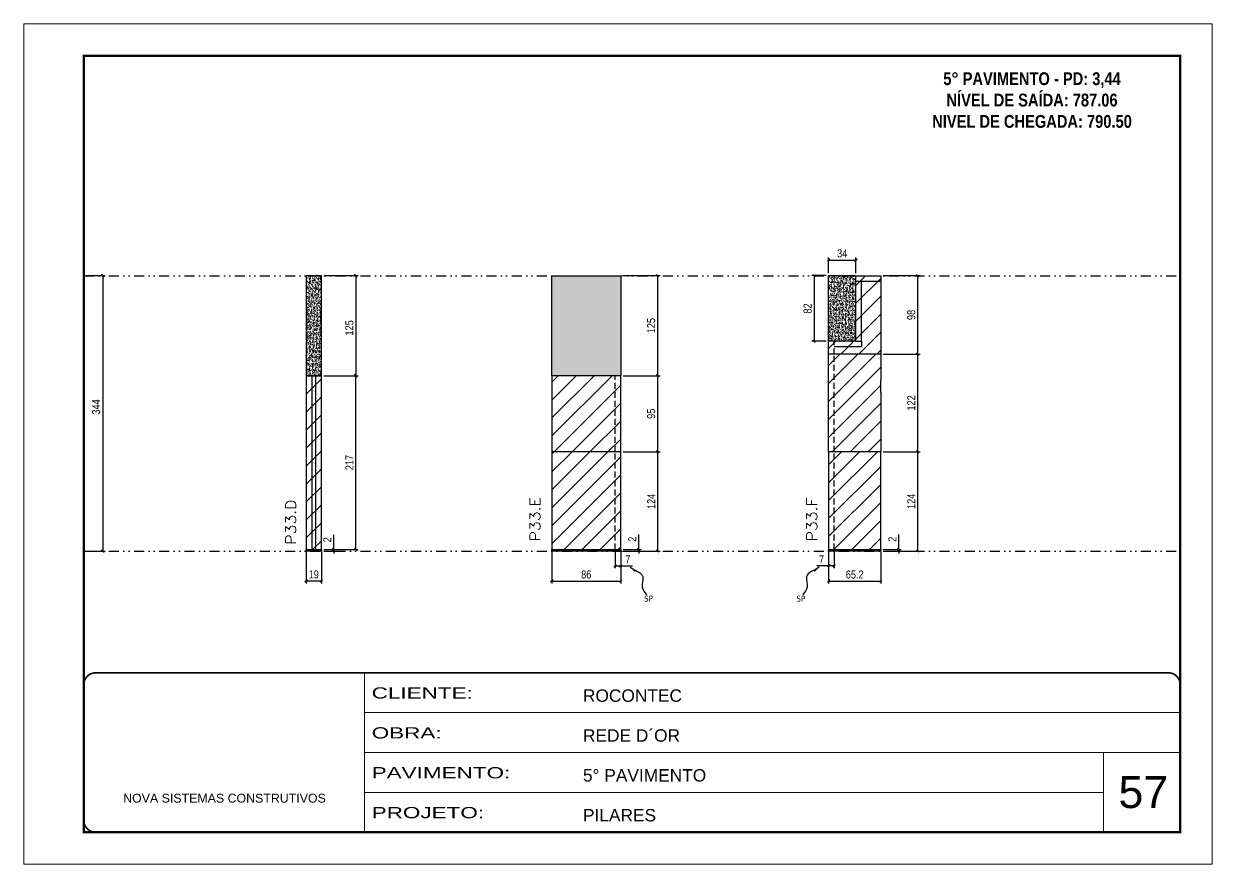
# Model space of a CAD drawing. Extents: x 28748 to 35002, y 14885 to 43501.
# Drawn here: x 28748 to 30233, y 26371 to 27421 of the extents above; entities that cross this region are included whole.
import ezdxf

# ---------------------------------------------------------------- set-up
doc = ezdxf.new("R2010")
doc.units = 0
for name, pattern in [('CONTINUO', [0]), ('DASHED', [0.75, 0.5, -0.25]), ('DIVIDE2', [0.625, 0.25, -0.125, 0, -0.125, 0, -0.125]), ('HIDDEN', [0.375, 0.25, -0.125])]:
    doc.linetypes.add(name, pattern=pattern)
for name, color, linetype, lineweight in [('CARIMBO', 255, 'Continuous', 9), ('Folhas', 255, 'Continuous', 9), ('Hachura', 251, 'Continuous', 9), ('SARRAFO DE PRESSAO', 251, 'DASHED', 9), ('Texto Seção', 7, 'Continuous', 15)]:
    doc.layers.add(name, color=color, linetype=linetype, lineweight=lineweight)
for name, color, linetype in [('COTA', 241, 'Continuous'), ('NOMENCLATURA', 7, 'Continuous'), ('Nível', 160, 'Continuous'), ('Painéis', 200, 'Continuous'), ('SARR_2.2x7', 40, 'Continuous'), ('Sarrafo de Pressão', 42, 'HIDDEN'), ('texto', 7, 'Continuous')]:
    doc.layers.add(name, color=color, linetype=linetype)
doc.styles.add('ARIAL', font='arial.ttf')
doc.styles.add('COTA TECNICA', font='techl___.ttf', dxfattribs={"height": 10})
doc.styles.add('COTA TECNICA-50', font='techl___.ttf', dxfattribs={"height": 10})
doc.styles.add('REGUA-120', font='ROMANS.shx', dxfattribs={"height": 15})
doc.styles.add('ROMANC', font='techb___.ttf', dxfattribs={"height": 2.5})
doc.styles.get("Standard").update_dxf_attribs({"font": 'arial.ttf'})
doc.styles.add('Tecnologia', font='')
doc.styles.get('Tecnologia').set_extended_font_data('Forgotten Futurist')
doc.dimstyles.new('COTA PAINEL-50', dxfattribs={"dimtxt": 10, "dimasz": 3, "dimexe": 3, "dimexo": 3, "dimgap": 3, "dimtad": 1, "dimdec": 1, "dimzin": 12, "dimdsep": 46, "dimtxsty": 'COTA TECNICA-50', "dimblk1": 'OBLIQUE', "dimblk2": 'OBLIQUE', "dimsah": 1, "dimcen": 0.9, "dimclrd": 4, "dimclre": 4, "dimclrt": 240, "dimadec": 1, "dimazin": 3, "dimtfac": 1, "dimtdec": 1, "dimtmove": 0, "dimatfit": 3, "dimfxl": 1, "dimtolj": 1, "dimtzin": 12, "dimarcsym": 0})
doc.dimstyles.new('PAINEL', dxfattribs={"dimtxt": 10, "dimasz": 3, "dimexe": 3, "dimexo": 3, "dimgap": 3, "dimtad": 1, "dimdec": 1, "dimzin": 12, "dimdsep": 46, "dimtxsty": 'COTA TECNICA', "dimblk1": 'OBLIQUE', "dimblk2": 'OBLIQUE', "dimsah": 1, "dimcen": 0.9, "dimclrd": 4, "dimclre": 4, "dimclrt": 240, "dimadec": 1, "dimazin": 3, "dimtfac": 1, "dimtdec": 1, "dimtmove": 0, "dimatfit": 3, "dimfxl": 1, "dimtolj": 1, "dimtzin": 12, "dimarcsym": 0})
doc.dimstyles.get("Standard").update_dxf_attribs({"dimtxt": 0.18, "dimasz": 0.18, "dimexe": 0.18, "dimexo": 0.0625, "dimgap": 0.09, "dimtad": 0, "dimtih": 1, "dimtoh": 1, "dimdec": 4, "dimzin": 0, "dimdsep": 46, "dimtxsty": 'Standard', "dimcen": 0.09, "dimadec": 0, "dimazin": 0, "dimtfac": 1, "dimtdec": 4, "dimtofl": 0, "dimtmove": 0, "dimatfit": 3, "dimfxl": 1, "dimtolj": 1, "dimtzin": 0, "dimarcsym": 0})
pattern_1 = [(45, (22602.309, 35568.31), (-11.22532, 11.22532), [])]

# ---------------------------------------------------------------- blocks, each defined once
blk = doc.blocks.new('9999999999')
at = {"color": 30, "linetype": 'CONTINUO'}
for p, q in [((98564.6, 34230.2), (98564.6, 34429.4)), ((98564.6, 34379.6), (99584, 34379.6)), ((98564.6, 34329.8), (99488, 34329.8)), ((99584, 34329.8), (99488, 34329.8)), ((99488, 34329.8), (99488, 34230.2)), ((98564.6, 34280), (99488, 34280))]:
    blk.add_line(p, q, dxfattribs=at)
at = {"color": 30, "linetype": 'CONTINUO', "const_width": 2}
blk.add_lwpolyline([(99584, 34230.2), (99584, 34414.4, 0.414214), (99569, 34429.4), (98229, 34429.4, 0.414214), (98214, 34414.4), (98214, 34245.2, 0.414214), (98229, 34230.2), (99584, 34230.2)], format="xyb", dxfattribs=at)
at = {"layer": 'Folhas'}
blk.add_lwpolyline([(98139, 34190.2), (99624, 34190.2), (99624, 35240.2), (98139, 35240.2)], close=True, dxfattribs=at)
at = {"layer": 'Folhas', "color": 30, "const_width": 3}
blk.add_lwpolyline([(98214, 34230.2), (99584, 34230.2), (99584, 35200.2), (98214, 35200.2)], close=True, dxfattribs=at)
at = {"color": 7, "linetype": 'Continuous', "ltscale": 5, "style": 'ARIAL'}
for s, height, p in [('ROCONTEC', 15.48, (98837.7, 34393.1)), ('REDE D´OR', 15.48, (98837.7, 34343.3)), ('5° PAVIMENTO', 15.483, (98837.7, 34293.5)), ('NOVA SISTEMAS CONSTRUTIVOS', 11.059, (98263.2, 34267.2)), ('PILARES', 15.48, (98837.7, 34243.7))]:
    blk.add_text(s, height=height, dxfattribs=at).set_placement(p)
at = {"layer": 'Folhas', "color": 7, "style": 'Tecnologia', "width": 1.5}
for s, p in [('CLIENTE:', (98573.7, 34397.2)), ('OBRA:', (98573.7, 34347.3)), ('PAVIMENTO:', (98573.7, 34297.5)), ('PROJETO:', (98573.7, 34247.7))]:
    blk.add_text(s, height=14, dxfattribs=at).set_placement(p)
blk = doc.blocks.new('_Oblique')
at = {"color": 0, "linetype": 'ByBlock', "lineweight": -2}
blk.add_line((-0.5, -0.5), (0.5, 0.5), dxfattribs=at)
blk = doc.blocks.new('*D1083')
at = {"layer": 'COTA', "color": 4, "linetype": 'ByBlock', "lineweight": -2, "transparency": 16777216}
for p, q in [((28826.3, 27106), (28850.1, 27106)), ((28847.1, 27106), (28847.1, 26762)), ((28826.3, 26762), (28850.1, 26762))]:
    blk.add_line(p, q, dxfattribs=at)
at = {"layer": 'Defpoints', "color": 0, "linetype": 'ByBlock', "transparency": 16777216}
for p in [(28823.3, 27106), (28823.3, 26762), (28847.1, 26762)]:
    blk.add_point(p, dxfattribs=at)
at = {"layer": 'COTA', "color": 4, "linetype": 'ByBlock', "lineweight": -2, "transparency": 16777216, "xscale": 3, "yscale": 3, "zscale": 3}
for p, rotation in [((28847.1, 27106), 90), ((28847.1, 26762), 270)]:
    blk.add_blockref('_Oblique', p, dxfattribs=dict(at, rotation=rotation))
at = {"layer": 'COTA', "color": 240, "linetype": 'ByBlock', "transparency": 16777216, "insert": (28838.8, 26942), "char_height": 10, "attachment_point": 5, "rotation": 90, "style": 'COTA TECNICA'}
blk.add_mtext('\\A1;344', dxfattribs=at)
blk = doc.blocks.new('*D1084')
at = {"layer": 'COTA', "color": 4, "lineweight": -2, "transparency": 16777216}
for p, q in [((29754, 26761), (29754, 26721.5)), ((29819.2, 26761), (29819.2, 26721.5)), ((29754, 26724.5), (29819.2, 26724.5))]:
    blk.add_line(p, q, dxfattribs=at)
at = {"layer": 'Defpoints', "color": 0, "transparency": 16777216}
for p in [(29754, 26764), (29819.2, 26764), (29819.2, 26724.5)]:
    blk.add_point(p, dxfattribs=at)
at = {"layer": 'COTA', "color": 4, "lineweight": -2, "transparency": 16777216, "xscale": 3, "yscale": 3, "zscale": 3, "rotation": 180}
blk.add_blockref('_Oblique', (29754, 26724.5), dxfattribs=at)
at = {"layer": 'COTA', "color": 4, "lineweight": -2, "transparency": 16777216, "xscale": 3, "yscale": 3, "zscale": 3}
blk.add_blockref('_Oblique', (29819.2, 26724.5), dxfattribs=at)
at = {"layer": 'COTA', "color": 240, "transparency": 16777216, "insert": (29786.6, 26732.6), "char_height": 10, "attachment_point": 5, "style": 'COTA TECNICA'}
blk.add_mtext('\\A1;65.2', dxfattribs=at)
blk = doc.blocks.new('*D1085')
at = {"layer": 'COTA', "color": 4, "lineweight": -2, "transparency": 16777216}
for p, q in [((29761, 26761), (29761, 26740.5)), ((29754, 26759), (29754, 26740.5)), ((29754, 26743.5), (29739.2, 26743.5)), ((29761, 26743.5), (29754, 26743.5))]:
    blk.add_line(p, q, dxfattribs=at)
at = {"layer": 'Defpoints', "color": 0, "transparency": 16777216}
for p in [(29754, 26762), (29761, 26764), (29754, 26743.5)]:
    blk.add_point(p, dxfattribs=at)
at = {"layer": 'COTA', "color": 4, "lineweight": -2, "transparency": 16777216, "xscale": 3, "yscale": 3, "zscale": 3, "rotation": 180}
blk.add_blockref('_Oblique', (29754, 26743.5), dxfattribs=at)
at = {"layer": 'COTA', "color": 4, "lineweight": -2, "transparency": 16777216, "xscale": 3, "yscale": 3, "zscale": 3}
blk.add_blockref('_Oblique', (29761, 26743.5), dxfattribs=at)
at = {"layer": 'COTA', "color": 240, "transparency": 16777216, "insert": (29745.1, 26751.5), "char_height": 10, "attachment_point": 5, "style": 'COTA TECNICA-50'}
blk.add_mtext('\\A1;7', dxfattribs=at)
blk = doc.blocks.new('*D1086')
at = {"layer": 'COTA', "color": 4, "lineweight": -2, "transparency": 16777216}
for p, q in [((29822.2, 26886), (29868.4, 26886)), ((29865.4, 26762), (29865.4, 26886)), ((29822.2, 26762), (29868.4, 26762))]:
    blk.add_line(p, q, dxfattribs=at)
at = {"layer": 'Defpoints', "color": 0, "transparency": 16777216}
for p in [(29819.2, 26886), (29865.4, 26886), (29819.2, 26762)]:
    blk.add_point(p, dxfattribs=at)
at = {"layer": 'COTA', "color": 4, "lineweight": -2, "transparency": 16777216, "xscale": 3, "yscale": 3, "zscale": 3}
for p, rotation in [((29865.4, 26886), 90), ((29865.4, 26762), 270)]:
    blk.add_blockref('_Oblique', p, dxfattribs=dict(at, rotation=rotation))
at = {"layer": 'COTA', "color": 240, "transparency": 16777216, "insert": (29857.3, 26824), "char_height": 10, "attachment_point": 5, "rotation": 90, "style": 'COTA TECNICA-50'}
blk.add_mtext('\\A1;124', dxfattribs=at)
blk = doc.blocks.new('*D1087')
at = {"layer": 'COTA', "color": 4, "lineweight": -2, "transparency": 16777216}
for p, q in [((29841.7, 26764), (29841.7, 26782.8)), ((29822.2, 26764), (29844.7, 26764)), ((29822.2, 26762), (29844.7, 26762)), ((29841.7, 26762), (29841.7, 26764)), ((29841.7, 26762), (29841.7, 26759))]:
    blk.add_line(p, q, dxfattribs=at)
at = {"layer": 'Defpoints', "color": 0, "transparency": 16777216}
for p in [(29819.2, 26764), (29819.2, 26762), (29841.7, 26762)]:
    blk.add_point(p, dxfattribs=at)
at = {"layer": 'COTA', "color": 4, "lineweight": -2, "transparency": 16777216, "xscale": 3, "yscale": 3, "zscale": 3}
for p, rotation in [((29841.7, 26764), 270), ((29841.7, 26762), 90)]:
    blk.add_blockref('_Oblique', p, dxfattribs=dict(at, rotation=rotation))
at = {"layer": 'COTA', "color": 240, "transparency": 16777216, "insert": (29833.7, 26776.7), "char_height": 10, "attachment_point": 5, "rotation": 90, "style": 'COTA TECNICA-50'}
blk.add_mtext('\\A1;2', dxfattribs=at)
blk = doc.blocks.new('*D1088')
at = {"layer": 'COTA', "color": 4, "lineweight": -2, "transparency": 16777216}
for p, q in [((29408.2, 26761), (29408.2, 26721.5)), ((29494.2, 26761), (29494.2, 26721.5)), ((29408.2, 26724.5), (29494.2, 26724.5))]:
    blk.add_line(p, q, dxfattribs=at)
at = {"layer": 'Defpoints', "color": 0, "transparency": 16777216}
for p in [(29408.2, 26764), (29494.2, 26764), (29494.2, 26724.5)]:
    blk.add_point(p, dxfattribs=at)
at = {"layer": 'COTA', "color": 4, "lineweight": -2, "transparency": 16777216, "xscale": 3, "yscale": 3, "zscale": 3, "rotation": 180}
blk.add_blockref('_Oblique', (29408.2, 26724.5), dxfattribs=at)
at = {"layer": 'COTA', "color": 4, "lineweight": -2, "transparency": 16777216, "xscale": 3, "yscale": 3, "zscale": 3}
blk.add_blockref('_Oblique', (29494.2, 26724.5), dxfattribs=at)
at = {"layer": 'COTA', "color": 240, "transparency": 16777216, "insert": (29451.2, 26732.6), "char_height": 10, "attachment_point": 5, "style": 'COTA TECNICA'}
blk.add_mtext('\\A1;86', dxfattribs=at)
blk = doc.blocks.new('*D1089')
at = {"layer": 'COTA', "color": 4, "lineweight": -2, "transparency": 16777216}
for p, q in [((29487.2, 26761), (29487.2, 26740.5)), ((29494.2, 26759), (29494.2, 26740.5)), ((29487.2, 26743.5), (29494.2, 26743.5)), ((29494.2, 26743.5), (29508.9, 26743.5))]:
    blk.add_line(p, q, dxfattribs=at)
at = {"layer": 'Defpoints', "color": 0, "transparency": 16777216}
for p in [(29487.2, 26764), (29494.2, 26762), (29494.2, 26743.5)]:
    blk.add_point(p, dxfattribs=at)
at = {"layer": 'COTA', "color": 4, "lineweight": -2, "transparency": 16777216, "xscale": 3, "yscale": 3, "zscale": 3, "rotation": 180}
blk.add_blockref('_Oblique', (29487.2, 26743.5), dxfattribs=at)
at = {"layer": 'COTA', "color": 4, "lineweight": -2, "transparency": 16777216, "xscale": 3, "yscale": 3, "zscale": 3}
blk.add_blockref('_Oblique', (29494.2, 26743.5), dxfattribs=at)
at = {"layer": 'COTA', "color": 240, "transparency": 16777216, "insert": (29503.1, 26751.5), "char_height": 10, "attachment_point": 5, "style": 'COTA TECNICA-50'}
blk.add_mtext('\\A1;7', dxfattribs=at)
blk = doc.blocks.new('*D1090')
at = {"layer": 'COTA', "color": 4, "lineweight": -2, "transparency": 16777216}
for p, q in [((29497.2, 26886), (29543.5, 26886)), ((29540.5, 26762), (29540.5, 26886)), ((29497.2, 26762), (29543.5, 26762))]:
    blk.add_line(p, q, dxfattribs=at)
at = {"layer": 'Defpoints', "color": 0, "transparency": 16777216}
for p in [(29494.2, 26886), (29540.5, 26886), (29494.2, 26762)]:
    blk.add_point(p, dxfattribs=at)
at = {"layer": 'COTA', "color": 4, "lineweight": -2, "transparency": 16777216, "xscale": 3, "yscale": 3, "zscale": 3}
for p, rotation in [((29540.5, 26886), 90), ((29540.5, 26762), 270)]:
    blk.add_blockref('_Oblique', p, dxfattribs=dict(at, rotation=rotation))
at = {"layer": 'COTA', "color": 240, "transparency": 16777216, "insert": (29532.4, 26824), "char_height": 10, "attachment_point": 5, "rotation": 90, "style": 'COTA TECNICA-50'}
blk.add_mtext('\\A1;124', dxfattribs=at)
blk = doc.blocks.new('*D1091')
at = {"layer": 'COTA', "color": 4, "lineweight": -2, "transparency": 16777216}
for p, q in [((29516.7, 26764), (29516.7, 26782.8)), ((29497.2, 26764), (29519.7, 26764)), ((29497.2, 26762), (29519.7, 26762)), ((29516.7, 26762), (29516.7, 26764)), ((29516.7, 26762), (29516.7, 26759))]:
    blk.add_line(p, q, dxfattribs=at)
at = {"layer": 'Defpoints', "color": 0, "transparency": 16777216}
for p in [(29494.2, 26764), (29494.2, 26762), (29516.7, 26762)]:
    blk.add_point(p, dxfattribs=at)
at = {"layer": 'COTA', "color": 4, "lineweight": -2, "transparency": 16777216, "xscale": 3, "yscale": 3, "zscale": 3}
for p, rotation in [((29516.7, 26764), 270), ((29516.7, 26762), 90)]:
    blk.add_blockref('_Oblique', p, dxfattribs=dict(at, rotation=rotation))
at = {"layer": 'COTA', "color": 240, "transparency": 16777216, "insert": (29508.7, 26776.7), "char_height": 10, "attachment_point": 5, "rotation": 90, "style": 'COTA TECNICA-50'}
blk.add_mtext('\\A1;2', dxfattribs=at)
blk = doc.blocks.new('*D1092')
at = {"layer": 'COTA', "color": 4, "linetype": 'ByBlock', "lineweight": -2, "transparency": 16777216}
for p, q in [((29497.2, 26981), (29543.5, 26981)), ((29540.5, 26886), (29540.5, 26981)), ((29497.2, 26886), (29543.5, 26886))]:
    blk.add_line(p, q, dxfattribs=at)
at = {"layer": 'Defpoints', "color": 0, "linetype": 'ByBlock', "transparency": 16777216}
for p in [(29494.2, 26981), (29540.5, 26981), (29494.2, 26886)]:
    blk.add_point(p, dxfattribs=at)
at = {"layer": 'COTA', "color": 4, "linetype": 'ByBlock', "lineweight": -2, "transparency": 16777216, "xscale": 3, "yscale": 3, "zscale": 3}
for p, rotation in [((29540.5, 26981), 90), ((29540.5, 26886), 270)]:
    blk.add_blockref('_Oblique', p, dxfattribs=dict(at, rotation=rotation))
at = {"layer": 'COTA', "color": 240, "linetype": 'ByBlock', "transparency": 16777216, "insert": (29532.3, 26933.5), "char_height": 10, "attachment_point": 5, "rotation": 90, "style": 'COTA TECNICA'}
blk.add_mtext('\\A1;95', dxfattribs=at)
blk = doc.blocks.new('*D1217')
at = {"layer": 'COTA', "color": 4, "lineweight": -2, "transparency": 16777216}
for p, q in [((29101.2, 26761), (29101.2, 26721.6)), ((29120.2, 26761), (29120.2, 26721.6)), ((29101.2, 26724.6), (29120.2, 26724.6))]:
    blk.add_line(p, q, dxfattribs=at)
at = {"layer": 'Defpoints', "color": 0, "transparency": 16777216}
for p in [(29101.2, 26764), (29120.2, 26764), (29120.2, 26724.6)]:
    blk.add_point(p, dxfattribs=at)
at = {"layer": 'COTA', "color": 4, "lineweight": -2, "transparency": 16777216, "xscale": 3, "yscale": 3, "zscale": 3, "rotation": 180}
blk.add_blockref('_Oblique', (29101.2, 26724.6), dxfattribs=at)
at = {"layer": 'COTA', "color": 4, "lineweight": -2, "transparency": 16777216, "xscale": 3, "yscale": 3, "zscale": 3}
blk.add_blockref('_Oblique', (29120.2, 26724.6), dxfattribs=at)
at = {"layer": 'COTA', "color": 240, "transparency": 16777216, "insert": (29110.7, 26732.7), "char_height": 10, "attachment_point": 5, "style": 'COTA TECNICA'}
blk.add_mtext('\\A1;19', dxfattribs=at)
blk = doc.blocks.new('*D1218')
at = {"layer": 'COTA', "color": 4, "lineweight": -2, "transparency": 16777216}
for p, q in [((29135.6, 26764), (29135.6, 26782.1)), ((29123.2, 26764), (29138.6, 26764)), ((29123.2, 26762), (29138.6, 26762)), ((29135.6, 26762), (29135.6, 26764)), ((29135.6, 26762), (29135.6, 26759))]:
    blk.add_line(p, q, dxfattribs=at)
at = {"layer": 'Defpoints', "color": 0, "transparency": 16777216}
for p in [(29120.2, 26764), (29120.2, 26762), (29135.6, 26764)]:
    blk.add_point(p, dxfattribs=at)
at = {"layer": 'COTA', "color": 4, "lineweight": -2, "transparency": 16777216, "xscale": 3, "yscale": 3, "zscale": 3}
for p, rotation in [((29135.6, 26764), 270), ((29135.6, 26762), 90)]:
    blk.add_blockref('_Oblique', p, dxfattribs=dict(at, rotation=rotation))
at = {"layer": 'COTA', "color": 240, "transparency": 16777216, "insert": (29127.6, 26776), "char_height": 10, "attachment_point": 5, "rotation": 90, "style": 'COTA TECNICA-50'}
blk.add_mtext('\\A1;2', dxfattribs=at)
blk = doc.blocks.new('*D2030')
at = {"layer": 'COTA', "color": 4, "linetype": 'ByBlock', "lineweight": -2, "transparency": 16777216}
for p, q in [((29123.2, 27106), (29166.3, 27106)), ((29163.3, 27106), (29163.3, 26981)), ((29123.2, 26981), (29166.3, 26981))]:
    blk.add_line(p, q, dxfattribs=at)
at = {"layer": 'Defpoints', "color": 0, "linetype": 'ByBlock', "transparency": 16777216}
for p in [(29120.2, 27106), (29120.2, 26981), (29163.3, 26981)]:
    blk.add_point(p, dxfattribs=at)
at = {"layer": 'COTA', "color": 4, "linetype": 'ByBlock', "lineweight": -2, "transparency": 16777216, "xscale": 3, "yscale": 3, "zscale": 3}
for p, rotation in [((29163.3, 27106), 90), ((29163.3, 26981), 270)]:
    blk.add_blockref('_Oblique', p, dxfattribs=dict(at, rotation=rotation))
at = {"layer": 'COTA', "color": 240, "linetype": 'ByBlock', "transparency": 16777216, "insert": (29155.2, 27040.7), "char_height": 10, "attachment_point": 5, "rotation": 90, "style": 'COTA TECNICA'}
blk.add_mtext('\\A1;125', dxfattribs=at)
blk = doc.blocks.new('*D2031')
at = {"layer": 'COTA', "color": 4, "linetype": 'ByBlock', "lineweight": -2, "transparency": 16777216}
for p, q in [((29123.2, 26981), (29166.3, 26981)), ((29163.3, 26764), (29163.3, 26981)), ((29123.2, 26764), (29166.3, 26764))]:
    blk.add_line(p, q, dxfattribs=at)
at = {"layer": 'Defpoints', "color": 0, "linetype": 'ByBlock', "transparency": 16777216}
for p in [(29120.2, 26981), (29163.3, 26981), (29120.2, 26764)]:
    blk.add_point(p, dxfattribs=at)
at = {"layer": 'COTA', "color": 4, "linetype": 'ByBlock', "lineweight": -2, "transparency": 16777216, "xscale": 3, "yscale": 3, "zscale": 3}
for p, rotation in [((29163.3, 26981), 90), ((29163.3, 26764), 270)]:
    blk.add_blockref('_Oblique', p, dxfattribs=dict(at, rotation=rotation))
at = {"layer": 'COTA', "color": 240, "linetype": 'ByBlock', "transparency": 16777216, "insert": (29155.2, 26872.5), "char_height": 10, "attachment_point": 5, "rotation": 90, "style": 'COTA TECNICA'}
blk.add_mtext('\\A1;217', dxfattribs=at)
blk = doc.blocks.new('*D1222')
at = {"layer": 'COTA', "color": 4, "lineweight": -2, "transparency": 16777216}
for p, q in [((29497.2, 27106), (29543.5, 27106)), ((29540.5, 26981), (29540.5, 27106)), ((29497.2, 26981), (29543.5, 26981))]:
    blk.add_line(p, q, dxfattribs=at)
at = {"layer": 'Defpoints', "color": 0, "transparency": 16777216}
for p in [(29494.2, 27106), (29540.5, 27106), (29494.2, 26981)]:
    blk.add_point(p, dxfattribs=at)
at = {"layer": 'COTA', "color": 4, "lineweight": -2, "transparency": 16777216, "xscale": 3, "yscale": 3, "zscale": 3}
for p, rotation in [((29540.5, 27106), 90), ((29540.5, 26981), 270)]:
    blk.add_blockref('_Oblique', p, dxfattribs=dict(at, rotation=rotation))
at = {"layer": 'COTA', "color": 240, "transparency": 16777216, "insert": (29532.3, 27043.5), "char_height": 10, "attachment_point": 5, "rotation": 90, "style": 'COTA TECNICA-50'}
blk.add_mtext('\\A1;125', dxfattribs=at)
blk = doc.blocks.new('*D1446')
at = {"layer": 'COTA', "color": 4, "lineweight": -2, "transparency": 16777216}
for p, q in [((29822.2, 27008), (29868.4, 27008)), ((29865.4, 26886), (29865.4, 27008)), ((29822.2, 26886), (29868.4, 26886))]:
    blk.add_line(p, q, dxfattribs=at)
at = {"layer": 'Defpoints', "color": 0, "transparency": 16777216}
for p in [(29819.2, 27008), (29865.4, 27008), (29819.2, 26886)]:
    blk.add_point(p, dxfattribs=at)
at = {"layer": 'COTA', "color": 4, "lineweight": -2, "transparency": 16777216, "xscale": 3, "yscale": 3, "zscale": 3}
for p, rotation in [((29865.4, 27008), 90), ((29865.4, 26886), 270)]:
    blk.add_blockref('_Oblique', p, dxfattribs=dict(at, rotation=rotation))
at = {"layer": 'COTA', "color": 240, "transparency": 16777216, "insert": (29857.3, 26947), "char_height": 10, "attachment_point": 5, "rotation": 90, "style": 'COTA TECNICA-50'}
blk.add_mtext('\\A1;122', dxfattribs=at)
blk = doc.blocks.new('*D2188')
at = {"layer": 'COTA', "color": 4, "lineweight": -2, "transparency": 16777216}
for p, q in [((29822.2, 27106), (29868.4, 27106)), ((29865.4, 27008), (29865.4, 27106)), ((29822.2, 27008), (29868.4, 27008))]:
    blk.add_line(p, q, dxfattribs=at)
at = {"layer": 'Defpoints', "color": 0, "transparency": 16777216}
for p in [(29819.2, 27106), (29865.4, 27106), (29819.2, 27008)]:
    blk.add_point(p, dxfattribs=at)
at = {"layer": 'COTA', "color": 4, "lineweight": -2, "transparency": 16777216, "xscale": 3, "yscale": 3, "zscale": 3}
for p, rotation in [((29865.4, 27106), 90), ((29865.4, 27008), 270)]:
    blk.add_blockref('_Oblique', p, dxfattribs=dict(at, rotation=rotation))
at = {"layer": 'COTA', "color": 240, "transparency": 16777216, "insert": (29857.3, 27057), "char_height": 10, "attachment_point": 5, "rotation": 90, "style": 'COTA TECNICA-50'}
blk.add_mtext('\\A1;98', dxfattribs=at)
blk = doc.blocks.new('*D2198')
at = {"layer": 'COTA', "color": 4, "lineweight": -2, "transparency": 16777216}
for p, q in [((29751, 27106), (29732.9, 27106)), ((29735.9, 27106), (29735.9, 27024)), ((29751, 27024), (29732.9, 27024))]:
    blk.add_line(p, q, dxfattribs=at)
at = {"layer": 'Defpoints', "color": 0, "transparency": 16777216}
for p in [(29754, 27106), (29735.9, 27024), (29754, 27024)]:
    blk.add_point(p, dxfattribs=at)
at = {"layer": 'COTA', "color": 4, "lineweight": -2, "transparency": 16777216, "xscale": 3, "yscale": 3, "zscale": 3}
for p, rotation in [((29735.9, 27106), 90), ((29735.9, 27024), 270)]:
    blk.add_blockref('_Oblique', p, dxfattribs=dict(at, rotation=rotation))
at = {"layer": 'COTA', "color": 240, "transparency": 16777216, "insert": (29727.8, 27065), "char_height": 10, "attachment_point": 5, "rotation": 90, "style": 'COTA TECNICA-50'}
blk.add_mtext('\\A1;82', dxfattribs=at)
blk = doc.blocks.new('*D2199')
at = {"layer": 'COTA', "color": 4, "lineweight": -2, "transparency": 16777216}
for p, q in [((29754, 27109), (29754, 27128.5)), ((29754, 27125.5), (29788, 27125.5)), ((29788, 27109), (29788, 27128.5))]:
    blk.add_line(p, q, dxfattribs=at)
at = {"layer": 'Defpoints', "color": 0, "transparency": 16777216}
for p in [(29788, 27125.5), (29754, 27106), (29788, 27106)]:
    blk.add_point(p, dxfattribs=at)
at = {"layer": 'COTA', "color": 4, "lineweight": -2, "transparency": 16777216, "xscale": 3, "yscale": 3, "zscale": 3, "rotation": 180}
blk.add_blockref('_Oblique', (29754, 27125.5), dxfattribs=at)
at = {"layer": 'COTA', "color": 4, "lineweight": -2, "transparency": 16777216, "xscale": 3, "yscale": 3, "zscale": 3}
blk.add_blockref('_Oblique', (29788, 27125.5), dxfattribs=at)
at = {"layer": 'COTA', "color": 240, "transparency": 16777216, "insert": (29771, 27133.8), "char_height": 10, "attachment_point": 5, "style": 'COTA TECNICA-50'}
blk.add_mtext('\\A1;34', dxfattribs=at)

msp = doc.modelspace()

# ---------------------------------------------------------------- hatches: boundary and pattern name
at = {"layer": 'COTA', "linetype": 'ByBlock'}
h = msp.add_hatch(dxfattribs=at)
h.set_pattern_fill('AR-CONC', color=256, scale=0.03)
h.set_pattern_definition([(50, (-102790.4367, -6765.937), (5.46554007, -0.47817257), [0.5715, -6.2865]), (355, (-102790.4367, -6765.937), (-1.05730264, 5.73170536), [0.4572, -5.02921753]), (100.4514447, (-102789.981, -6765.977), (4.40823741, 5.25353256), [0.48570026, -5.34270734]), (46.1842, (-102790.437, -6764.413), (8.13237123, -1.26126984), [0.85725, -9.42975]), (96.6355576, (-102789.759, -6764.518), (7.122124, 7.42278374), [0.7285507, -8.01406824]), (351.184151, (-102790.437, -6764.413), (7.122124, 7.42278374), [0.685799, -7.54379196]), (21, (-102789.6747, -6764.794), (4.54843174, -3.06795595), [0.5715, -6.2865]), (326, (-102789.6747, -6764.794), (1.85406085, 5.52563898), [0.4572, -5.0292]), (71.451445, (-102789.2956, -6765.05), (6.40249258, 2.45768307), [0.48570026, -5.34269813]), (37.5, (-102790.4367, -6765.9372), (0.092658098, 2.536651166), [0, -4.96824, 0, -5.1054, 0, -5.04825]), (7.5, (-102790.4367, -6765.9372), (2.004589875, 3.005417245), [0, -2.91084, 0, -4.85394, 0, -1.92405]), (327.5, (-102792.136, -6765.9372), (4.067717855, -0.17186232), [0, -1.905, 0, -5.9436, 0, -7.8867]), (317.5, (-102792.898, -6765.9372), (4.44387544, 0.76279473), [0, -2.4765, 0, -3.94716, 0, -5.6007])])
h.paths.add_polyline_path([(29120.22, 27105.98), (29101.22, 27105.98), (29101.22, 26980.98), (29120.22, 26980.98)])
h = msp.add_hatch(dxfattribs=at)
h.set_pattern_fill('AR-CONC', color=256, scale=0.03)
h.set_pattern_definition([(50, (24716.043, 30406.966), (5.46554, -0.4781726), [0.5715, -6.2865]), (355, (24716.043, 30406.966), (-1.0573026, 5.7317054), [0.4572, -5.0292175]), (100.45144, (24716.4984, 30406.926), (4.4082374, 5.2535326), [0.4857003, -5.3427073]), (46.1842, (24716.043, 30408.49), (8.132371, -1.26127), [0.85725, -9.42975]), (96.63556, (24716.7206, 30408.385), (7.122124, 7.422784), [0.728551, -8.014068]), (351.18415, (24716.043, 30408.49), (7.122124, 7.422784), [0.685799, -7.543792]), (21, (24716.805, 30408.109), (4.5484317, -3.067956), [0.5715, -6.2865]), (326, (24716.805, 30408.109), (1.854061, 5.525639), [0.4572, -5.0292]), (71.45144, (24717.184, 30407.853), (6.4024926, 2.457683), [0.4857003, -5.342698]), (37.5, (24716.0429, 30406.9658), (0.0926581, 2.53665117), [0, -4.96824, 0, -5.1054, 0, -5.04825]), (7.5, (24716.043, 30406.9658), (2.0045899, 3.0054172), [0, -2.91084, 0, -4.85394, 0, -1.92405]), (327.5, (24714.3436, 30406.9658), (4.06771786, -0.1718623), [0, -1.905, 0, -5.9436, 0, -7.8867]), (317.5, (24713.5816, 30406.966), (4.4438754, 0.7627947), [0, -2.4765, 0, -3.94716, 0, -5.6007])])
h.paths.add_polyline_path([(29408.22, 26980.98), (29494.22, 26980.98), (29494.22, 27105.98), (29408.22, 27105.98)])
h = msp.add_hatch(dxfattribs=at)
h.set_pattern_fill('AR-CONC', color=256, scale=0.03)
h.set_pattern_definition([(50, (-101536.8405, -2118.6368), (5.46554007, -0.47817257), [0.5715, -6.2865]), (355, (-101536.8405, -2118.637), (-1.05730264, 5.73170536), [0.4572, -5.02921753]), (100.4514447, (-101536.385, -2118.6766), (4.40823741, 5.25353256), [0.48570026, -5.34270734]), (46.1842, (-101536.8405, -2117.113), (8.13237123, -1.26126984), [0.85725, -9.42975]), (96.6355576, (-101536.163, -2117.218), (7.122124, 7.42278374), [0.7285507, -8.01406824]), (351.184151, (-101536.8405, -2117.113), (7.122124, 7.42278374), [0.685799, -7.54379196]), (21, (-101536.0785, -2117.4938), (4.54843174, -3.06795595), [0.5715, -6.2865]), (326, (-101536.0785, -2117.494), (1.85406085, 5.52563898), [0.4572, -5.0292]), (71.451445, (-101535.6995, -2117.7494), (6.40249258, 2.45768307), [0.48570026, -5.34269813]), (37.5, (-101536.8405, -2118.6368), (0.092658098, 2.536651166), [0, -4.96824, 0, -5.1054, 0, -5.04825]), (7.5, (-101536.8405, -2118.6368), (2.004589875, 3.005417245), [0, -2.91084, 0, -4.85394, 0, -1.92405]), (327.5, (-101538.5398, -2118.6368), (4.067717855, -0.17186232), [0, -1.905, 0, -5.9436, 0, -7.8867]), (317.5, (-101539.3018, -2118.6368), (4.44387544, 0.76279473), [0, -2.4765, 0, -3.94716, 0, -5.6007])])
h.paths.add_polyline_path([(29753.96, 27105.98), (29787.96, 27105.98), (29787.96, 27023.98), (29753.96, 27023.98)])
h.paths.add_polyline_path([(29787.96, 27061.98), (29753.96, 27041.98)], flags=17)
at = {"layer": 'Hachura', "linetype": 'ByBlock'}
h = msp.add_hatch(dxfattribs=at)
h.set_pattern_fill('ANSI31', color=256, scale=5)
h.paths.add_polyline_path([(29819.16, 27105.98), (29787.96, 27105.98), (29787.96, 27023.98), (29753.96, 27023.98), (29753.96, 27007.98), (29819.16, 27007.98)])
h = msp.add_hatch(dxfattribs=at)
h.set_pattern_fill('ANSI31', color=256, scale=5)
h.set_pattern_definition([(45, (22602.309, 32122.585), (-11.22532, 11.22532), [])])
h.paths.add_polyline_path([(29753.96, 26885.98), (29819.16, 26885.98), (29819.16, 26959.98), (29819.16, 26974.98), (29819.16, 27007.98), (29753.96, 27007.98), (29753.96, 26999.98), (29753.96, 26959.98)])
h = msp.add_hatch(dxfattribs=at)
h.set_pattern_fill('ANSI31', color=256, scale=5)
h.set_pattern_definition(pattern_1)
h.paths.add_polyline_path([(29120.22, 26979.98), (29101.22, 26979.98), (29101.22, 26763.98), (29120.22, 26763.98)])
h = msp.add_hatch(dxfattribs=at)
h.set_pattern_fill('ANSI31', color=256, scale=5)
h.set_pattern_definition(pattern_1)
h.paths.add_polyline_path([(29494.22, 26980.98), (29408.22, 26980.98), (29408.22, 26885.98), (29494.22, 26885.98)])
h = msp.add_hatch(dxfattribs=at)
h.set_pattern_fill('ANSI31', color=256, scale=5)
h.set_pattern_definition(pattern_1)
h.paths.add_polyline_path([(29494.22, 26885.98), (29408.22, 26885.98), (29408.22, 26763.98), (29494.22, 26763.98)])
h = msp.add_hatch(dxfattribs=at)
h.set_pattern_fill('ANSI31', color=256, scale=5)
h.set_pattern_definition(pattern_1)
h.paths.add_polyline_path([(29819.16, 26885.98), (29753.96, 26885.98), (29753.96, 26763.98), (29819.16, 26763.98)])

# ---------------------------------------------------------------- linework, layer by layer
at = {"layer": 'COTA', "linetype": 'ByBlock'}
for p, q in [((29408.22, 26980.98), (29408.22, 27105.98)), ((29408.22, 27105.98), (29494.22, 27105.98)), ((29494.22, 27105.98), (29494.22, 26980.98)), ((29753.96, 27023.98), (29753.96, 27105.98)), ((29787.96, 27105.98), (29753.96, 27105.98))]:
    msp.add_line(p, q, dxfattribs=at)
msp.add_lwpolyline([(29101.22, 26980.98), (29120.22, 26980.98), (29120.22, 27105.98), (29101.22, 27105.98)], close=True, dxfattribs=at)
at = {"layer": 'Nível', "color": 4, "linetype": 'DIVIDE2', "ltscale": 50}
for p, q in [((28823.34, 27105.98), (30193.34, 27105.98)), ((28823.34, 26761.98), (30193.34, 26761.98))]:
    msp.add_line(p, q, dxfattribs=at)
at = {"layer": 'Painéis'}
for p, q in [((29494.22, 27105.98), (29494.22, 27105.98)), ((29787.96, 27023.98), (29787.96, 27105.98)), ((29787.96, 27105.98), (29819.16, 27105.98)), ((29819.16, 27105.98), (29819.16, 26974.98)), ((29753.96, 26999.98), (29753.96, 27023.98)), ((29787.96, 27023.98), (29753.96, 27023.98)), ((29819.16, 27007.98), (29753.96, 27007.98)), ((29753.96, 26959.98), (29753.96, 26999.98)), ((29101.22, 26980.98), (29120.22, 26980.98)), ((29120.22, 26980.98), (29101.22, 26980.98)), ((29101.22, 26980.98), (29120.22, 26980.98)), ((29120.22, 26980.98), (29101.22, 26980.98)), ((29408.22, 26980.98), (29408.22, 26885.98)), ((29494.22, 26980.98), (29408.22, 26980.98)), ((29494.22, 26980.98), (29408.22, 26980.98)), ((29494.22, 26885.98), (29494.22, 26980.98)), ((29819.16, 26959.98), (29819.16, 26974.98)), ((29753.96, 26885.98), (29753.96, 26959.98)), ((29819.16, 26959.98), (29819.16, 26885.98)), ((29101.22, 26950.98), (29101.22, 26763.98)), ((29120.22, 26763.98), (29120.22, 26950.98)), ((29819.16, 26885.98), (29753.96, 26885.98)), ((29101.22, 26763.98), (29120.22, 26763.98))]:
    msp.add_line(p, q, dxfattribs=at)
at = {"layer": 'Painéis', "linetype": 'ByBlock'}
for p, q in [((29120.22, 26980.98), (29101.22, 26980.98)), ((29101.22, 26980.98), (29101.22, 26950.98)), ((29120.22, 26950.98), (29120.22, 26980.98))]:
    msp.add_line(p, q, dxfattribs=at)
at = {"layer": 'Painéis'}
for points in [[(29408.22, 26763.98), (29494.22, 26763.98), (29494.22, 26885.98), (29408.22, 26885.98)], [(29753.96, 26763.98), (29819.16, 26763.98), (29819.16, 26885.98), (29753.96, 26885.98)], [(29101.22, 26763.98), (29120.22, 26763.98), (29120.22, 26761.98), (29101.22, 26761.98)], [(29408.22, 26763.98), (29494.22, 26763.98), (29494.22, 26761.98), (29408.22, 26761.98)], [(29753.96, 26763.98), (29819.16, 26763.98), (29819.16, 26761.98), (29753.96, 26761.98)]]:
    msp.add_lwpolyline(points, close=True, dxfattribs=at)
at = {"layer": 'SARR_2.2x7'}
for p, q in [((29494.22, 27098.98), (29494.22, 27098.98)), ((29787.96, 27098.98), (29819.16, 27098.98)), ((29794.96, 27023.98), (29794.96, 27098.98)), ((29794.96, 27016.98), (29760.96, 27016.98)), ((29787.96, 27023.98), (29794.96, 27023.98)), ((29794.96, 27023.98), (29794.96, 27016.98)), ((29108.22, 26980.98), (29108.22, 26763.98)), ((29113.22, 26763.98), (29113.22, 26980.98))]:
    msp.add_line(p, q, dxfattribs=at)
at = {"layer": 'Sarrafo de Pressão', "ltscale": 30}
for p, q in [((29760.96, 27007.98), (29760.96, 27023.98)), ((29760.96, 26885.98), (29760.96, 27007.98)), ((29487.22, 26885.98), (29487.22, 26980.98)), ((29487.22, 26763.98), (29487.22, 26885.98)), ((29760.96, 26763.98), (29760.96, 26885.98))]:
    msp.add_line(p, q, dxfattribs=at)

# ---------------------------------------------------------------- block references
at = {"layer": 'SARRAFO DE PRESSAO', "color": 6, "linetype": 'ByBlock'}
msp.add_blockref('9999999999', (-69390.64, -7819.51), dxfattribs=at)

# ---------------------------------------------------------------- texts
at = {"layer": 'CARIMBO', "style": 'ARIAL'}
msp.add_text('57', height=40, dxfattribs=at).set_placement((30116.2, 26440.84))
at = {"layer": 'NOMENCLATURA', "color": 2, "insert": (30008.17, 27386.75), "char_height": 16, "attachment_point": 2, "style": 'ROMANC'}
msp.add_mtext_dynamic_manual_height_columns('\\P5° PAVIMENTO - PD: 3,44\\PNÍVEL DE SAÍDA: 787.06\\PNIVEL DE CHEGADA: 790.50', width=300.2766, gutter_width=1, heights=[0], dxfattribs=at)
at = {"layer": 'texto', "color": 0, "char_height": 7.5, "attachment_point": 5}
for insert in [(29528.99, 26702.48), (29719.19, 26702.48)]:
    msp.add_mtext('{\\fTahoma|b0|i0|c0|p34;\\C4;SP}', dxfattribs=dict(at, insert=insert))
at = {"layer": 'Texto Seção', "style": 'REGUA-120', "width": 1.1}
for s, p in [('P33.D', (29088.45, 26769.87)), ('P33.E', (29393.75, 26774.04)), ('P33.F', (29739.5, 26774.04))]:
    msp.add_text(s, height=13, rotation=90, dxfattribs=at).set_placement(p)

# ---------------------------------------------------------------- dimensions: what is measured, and where the dimension line sits
at = {"layer": 'COTA'}
for base, p1, p2, picture, middle in [((29787.96, 27125.54), (29753.96, 27105.98), (29787.96, 27105.98), '*D2199', (29770.96, 27133.76)), ((29494.22, 26743.47), (29487.22, 26763.98), (29494.22, 26761.98), '*D1089', (29503.08, 26751.54))]:
    dim = msp.add_linear_dim(base=base, p1=p1, p2=p2, dimstyle='COTA PAINEL-50', dxfattribs=at)
    dim.commit()
    dim.dimension.update_dxf_attribs({"geometry": picture, "text_midpoint": middle})
at = {"layer": 'COTA', "linetype": 'ByBlock'}
for base, p1, p2, picture, middle in [((28847.06, 26761.98), (28823.34, 27105.98), (28823.34, 26761.98), '*D1083', (28847.06, 26941.98)), ((29163.3, 26980.98), (29120.22, 27105.98), (29120.22, 26980.98), '*D2030', (29163.3, 27040.73))]:
    dim = msp.add_linear_dim(base=base, p1=p1, p2=p2, angle=90, dimstyle='PAINEL', dxfattribs=at)
    dim.commit()
    dim.dimension.update_dxf_attribs({"geometry": picture, "text_midpoint": middle, "dimtype": 160})
at = {"layer": 'COTA'}
for base, p1, p2, angle, picture, middle in [((29540.46, 27105.98), (29494.22, 26980.98), (29494.22, 27105.98), 90, '*D1222', (29532.35, 27043.48)), ((29735.94, 27023.98), (29753.96, 27105.98), (29753.96, 27023.98), 90, '*D2198', (29727.85, 27064.98)), ((29865.4, 27007.98), (29819.16, 26885.98), (29819.16, 27007.98), 90, '*D1446', (29857.34, 26946.98)), ((29540.46, 26885.98), (29494.22, 26761.98), (29494.22, 26885.98), 90, '*D1090', (29532.38, 26823.98)), ((29865.4, 26885.98), (29819.16, 26761.98), (29819.16, 26885.98), 90, '*D1086', (29857.33, 26823.98)), ((29753.96, 26743.47), (29760.96, 26763.98), (29753.96, 26761.98), 180, '*D1085', (29745.1, 26751.54))]:
    dim = msp.add_linear_dim(base=base, p1=p1, p2=p2, angle=angle, dimstyle='COTA PAINEL-50', dxfattribs=at)
    dim.commit()
    dim.dimension.update_dxf_attribs({"geometry": picture, "text_midpoint": middle})
for base, p1, p2, picture, middle in [((29865.4, 27105.98), (29819.16, 27007.98), (29819.16, 27105.98), '*D2188', (29865.4, 27056.98)), ((29135.58, 26763.98), (29120.22, 26761.98), (29120.22, 26763.98), '*D1218', (29135.58, 26776.03)), ((29516.74, 26761.98), (29494.22, 26763.98), (29494.22, 26761.98), '*D1091', (29516.74, 26776.72)), ((29841.69, 26761.98), (29819.16, 26763.98), (29819.16, 26761.98), '*D1087', (29841.69, 26776.72))]:
    dim = msp.add_linear_dim(base=base, p1=p1, p2=p2, angle=90, dimstyle='COTA PAINEL-50', dxfattribs=at)
    dim.commit()
    dim.dimension.update_dxf_attribs({"geometry": picture, "text_midpoint": middle, "dimtype": 160})
at = {"layer": 'COTA', "linetype": 'ByBlock'}
for base, p1, p2, picture, middle in [((29163.3, 26980.98), (29120.22, 26763.98), (29120.22, 26980.98), '*D2031', (29155.23, 26872.48)), ((29540.46, 26980.98), (29494.22, 26885.98), (29494.22, 26980.98), '*D1092', (29532.32, 26933.48))]:
    dim = msp.add_linear_dim(base=base, p1=p1, p2=p2, angle=90, dimstyle='PAINEL', dxfattribs=at)
    dim.commit()
    dim.dimension.update_dxf_attribs({"geometry": picture, "text_midpoint": middle})
at = {"layer": 'COTA'}
for base, p1, p2, picture, middle in [((29120.22, 26724.63), (29101.22, 26763.98), (29120.22, 26763.98), '*D1217', (29110.72, 26732.72)), ((29494.22, 26724.52), (29408.22, 26763.98), (29494.22, 26763.98), '*D1088', (29451.22, 26732.65)), ((29819.16, 26724.52), (29753.96, 26763.98), (29819.16, 26763.98), '*D1084', (29786.56, 26732.63))]:
    dim = msp.add_linear_dim(base=base, p1=p1, p2=p2, dimstyle='PAINEL', override={"dimarcsym": 2}, dxfattribs=at)
    dim.commit()
    dim.dimension.update_dxf_attribs({"geometry": picture, "text_midpoint": middle})

# ---------------------------------------------------------------- leaders
at = {"layer": 'COTA', "path_type": 1}
for points in [[(29506.05, 26741.8), (29521.83, 26729.96), (29520.91, 26716.95), (29526.46, 26707.17)], [(29742.13, 26741.8), (29726.35, 26729.96), (29727.27, 26716.95), (29721.72, 26707.17)]]:
    msp.add_leader(points, dimstyle='Standard', override={"dimasz": 8}, dxfattribs=at)

doc.saveas('drawing.dxf')
